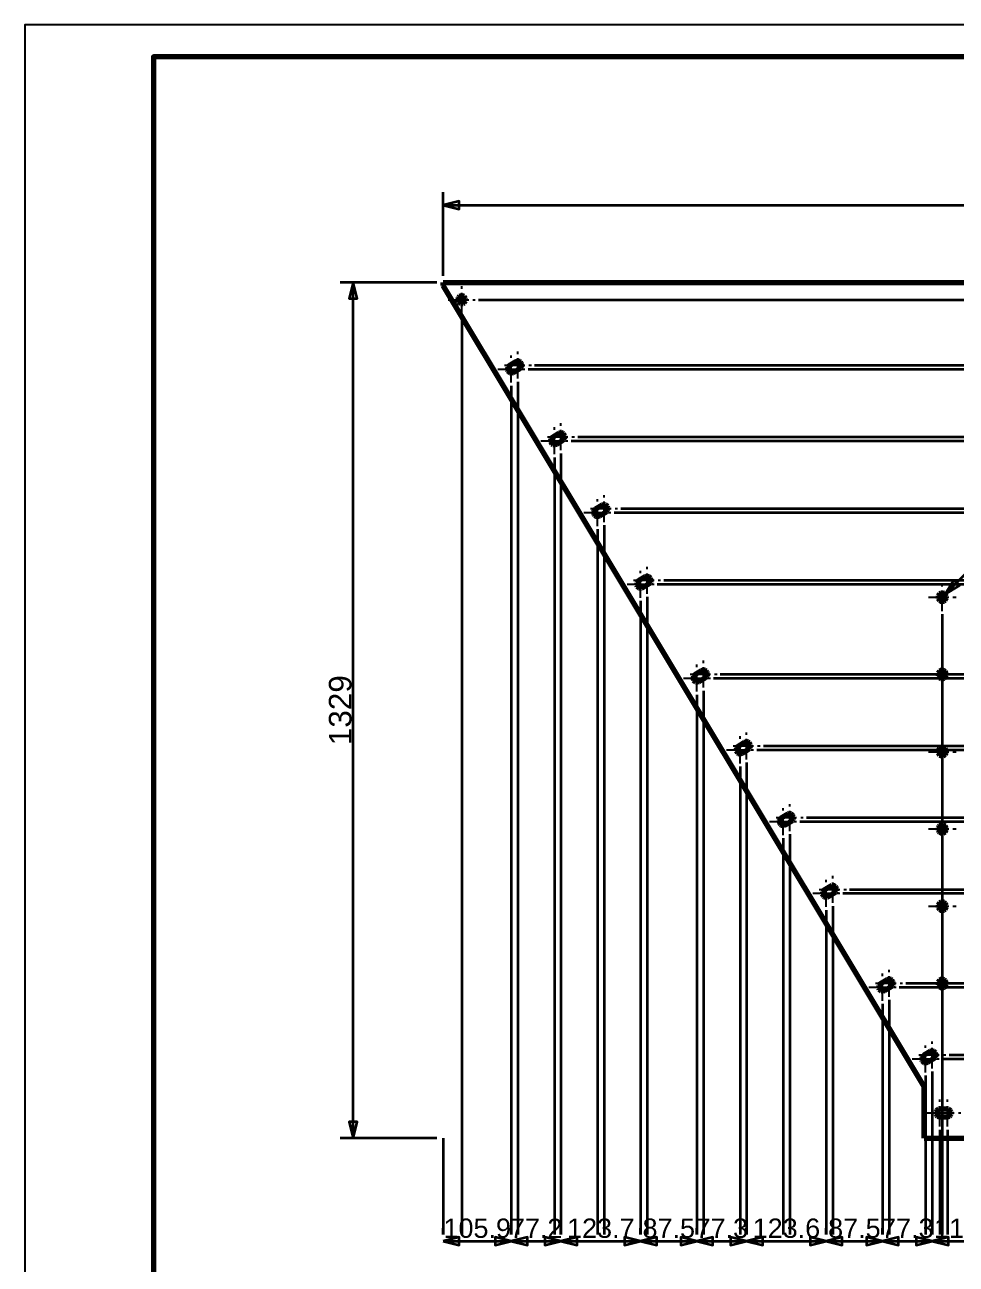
# Model space of a CAD drawing. Header units: millimetres. Extents: x 0 to 420, y 0 to 297.
# Drawn here: x 0 to 144.7, y 104.5 to 297 of the extents above; entities that cross this region are included whole.
import ezdxf
from ezdxf.enums import TextEntityAlignment as Align

# ---------------------------------------------------------------- set-up
doc = ezdxf.new("R2010")
doc.units = ezdxf.units.MM
doc.linetypes.add('CENTER', pattern=[5.08, 3.175, -0.635, 0.635, -0.635])
doc.linetypes.add('DASHED', pattern=[1.524, 1.27, -0.254])
doc.styles.add('GOST', font='Arial')

msp = doc.modelspace()

# ---------------------------------------------------------------- linework, layer by layer
at = {"color": 7, "lineweight": 35}
for p, q in [((65, 258), (65, 271)), ((65, 269), (365.09, 269)), ((64, 257), (49, 257)), ((51, 124.1), (51, 257)), ((70.5, 254.3), (380.09, 254.3)), ((67.9, 251.7), (67.9, 109.1)), ((78.19, 243.54), (380.09, 243.54)), ((79.22, 244.15), (380.09, 244.15)), ((75.59, 240.94), (75.59, 109.1)), ((76.62, 241.55), (76.62, 109.1)), ((85.91, 233.01), (380.09, 233.01)), ((84.88, 232.39), (380.09, 232.39)), ((82.28, 229.79), (82.28, 109.1)), ((83.31, 230.41), (83.31, 109.1)), ((92.61, 221.87), (380.09, 221.87)), ((91.58, 221.25), (380.09, 221.25)), ((88.98, 218.65), (88.98, 109.1)), ((90.01, 219.27), (90.01, 109.1)), ((143.01, 208.56), (151.49, 217.04)), ((98.28, 210.11), (380.09, 210.11)), ((99.3, 210.73), (380.09, 210.73)), ((96.7, 208.13), (96.7, 109.1)), ((95.68, 207.51), (95.68, 109.1)), ((142.55, 205.45), (142.55, 109.1)), ((107.03, 195.54), (380.09, 195.54)), ((108.06, 196.15), (380.09, 196.15)), ((104.43, 192.94), (104.43, 109.1)), ((105.46, 193.55), (105.46, 109.1)), ((142.55, 193.45), (142.55, 109.1)), ((114.76, 185.01), (380.09, 185.01)), ((113.73, 184.39), (380.09, 184.39)), ((111.13, 181.79), (111.13, 109.1)), ((112.16, 182.41), (112.16, 109.1)), ((142.55, 181.45), (142.55, 109.1)), ((120.42, 173.25), (380.09, 173.25)), ((121.45, 173.87), (380.09, 173.87)), ((117.82, 170.65), (117.82, 109.1)), ((118.85, 171.27), (118.85, 109.1)), ((142.55, 169.45), (142.55, 109.1)), ((127.12, 162.11), (380.09, 162.11)), ((128.15, 162.72), (380.09, 162.72)), ((125.55, 160.12), (125.55, 109.1)), ((124.52, 159.51), (124.52, 109.1)), ((142.55, 157.45), (142.55, 109.1)), ((135.87, 147.53), (380.09, 147.53)), ((136.9, 148.15), (380.09, 148.15)), ((133.27, 144.93), (133.27, 109.1)), ((134.3, 145.55), (134.3, 109.1)), ((142.55, 145.45), (142.55, 109.1)), ((143.6, 137.01), (380.09, 137.01)), ((142.57, 136.39), (380.09, 136.39)), ((139.97, 133.79), (139.97, 109.1)), ((141, 134.41), (141, 109.1)), ((142.15, 125.4), (142.15, 109.1)), ((143.35, 125.4), (143.35, 109.1)), ((64, 124.1), (49, 124.1)), ((65, 124.1), (65, 109.1)), ((65, 109.1), (65, 110.1)), ((75.59, 109.1), (75.59, 110.1)), ((75.59, 109.1), (75.59, 110.1)), ((83.31, 109.1), (83.31, 110.1)), ((83.31, 109.1), (83.31, 110.1)), ((95.68, 109.1), (95.68, 110.1)), ((95.68, 109.1), (95.68, 110.1)), ((104.43, 109.1), (104.43, 110.1)), ((104.43, 109.1), (104.43, 110.1)), ((112.16, 109.1), (112.16, 110.1)), ((112.16, 109.1), (112.16, 110.1)), ((124.52, 109.1), (124.52, 110.1)), ((124.52, 109.1), (124.52, 110.1)), ((133.27, 109.1), (133.27, 110.1)), ((133.27, 109.1), (133.27, 110.1)), ((141, 109.1), (141, 110.1)), ((141, 109.1), (141, 110.1)), ((65, 108.1), (75.59, 108.1)), ((75.59, 108.1), (83.31, 108.1)), ((83.31, 108.1), (95.68, 108.1)), ((95.68, 108.1), (104.43, 108.1)), ((104.43, 108.1), (112.16, 108.1)), ((112.16, 108.1), (124.52, 108.1)), ((124.52, 108.1), (133.27, 108.1)), ((133.27, 108.1), (141, 108.1)), ((141, 108.1), (152.05, 108.1))]:
    msp.add_line(p, q, dxfattribs=at)
at = {"color": 1, "lineweight": 70}
for p, q in [((65, 256.5), (65, 257)), ((65, 257), (365.09, 257)), ((139.75, 132.1), (65, 256.5)), ((67.33, 254.49), (67.3, 254.3)), ((67.3, 254.3), (67.33, 254.11)), ((67.41, 254.65), (67.33, 254.49)), ((67.33, 254.11), (67.41, 253.95)), ((67.55, 254.79), (67.41, 254.65)), ((67.71, 254.87), (67.55, 254.79)), ((67.9, 254.9), (67.71, 254.87)), ((68.09, 254.87), (67.9, 254.9)), ((68.25, 254.79), (68.09, 254.87)), ((68.39, 254.65), (68.25, 254.79)), ((68.47, 254.49), (68.39, 254.65)), ((68.39, 253.95), (68.47, 254.11)), ((68.5, 254.3), (68.47, 254.49)), ((68.47, 254.11), (68.5, 254.3)), ((67.41, 253.95), (67.55, 253.81)), ((67.55, 253.81), (67.71, 253.73)), ((67.71, 253.73), (67.9, 253.7)), ((67.9, 253.7), (68.09, 253.73)), ((68.09, 253.73), (68.25, 253.81)), ((68.25, 253.81), (68.39, 253.95)), ((76.31, 244.67), (75.28, 244.05)), ((76.48, 244.74), (76.31, 244.67)), ((76.67, 244.75), (76.48, 244.74)), ((76.85, 244.71), (76.67, 244.75)), ((77.01, 244.61), (76.85, 244.71)), ((77.13, 244.46), (77.01, 244.61)), ((75.04, 243.77), (74.99, 243.59)), ((74.99, 243.59), (75, 243.4)), ((75, 243.4), (75.07, 243.23)), ((75.14, 243.93), (75.04, 243.77)), ((75.07, 243.23), (75.2, 243.08)), ((75.28, 244.05), (75.14, 243.93)), ((75.2, 243.08), (75.35, 242.98)), ((75.35, 242.98), (75.54, 242.94)), ((75.54, 242.94), (75.72, 242.95)), ((75.72, 242.95), (75.9, 243.02)), ((75.9, 243.02), (76.93, 243.64)), ((76.93, 243.64), (77.07, 243.76)), ((77.07, 243.76), (77.17, 243.92)), ((77.2, 244.29), (77.13, 244.46)), ((77.17, 243.92), (77.22, 244.1)), ((77.22, 244.1), (77.2, 244.29)), ((83, 233.53), (81.98, 232.91)), ((83.18, 233.6), (83, 233.53)), ((83.37, 233.61), (83.18, 233.6)), ((83.55, 233.56), (83.37, 233.61)), ((83.71, 233.46), (83.55, 233.56)), ((83.83, 233.32), (83.71, 233.46)), ((83.9, 233.15), (83.83, 233.32)), ((83.87, 232.78), (83.91, 232.96)), ((83.91, 232.96), (83.9, 233.15)), ((81.73, 232.63), (81.69, 232.45)), ((81.69, 232.45), (81.7, 232.26)), ((81.7, 232.26), (81.77, 232.08)), ((81.83, 232.79), (81.73, 232.63)), ((81.77, 232.08), (81.89, 231.94)), ((81.98, 232.91), (81.83, 232.79)), ((81.89, 231.94), (82.05, 231.84)), ((82.05, 231.84), (82.23, 231.8)), ((82.23, 231.8), (82.42, 231.81)), ((82.42, 231.81), (82.59, 231.88)), ((82.59, 231.88), (83.62, 232.5)), ((83.62, 232.5), (83.77, 232.62)), ((83.77, 232.62), (83.87, 232.78)), ((88.43, 221.48), (88.38, 221.3)), ((88.53, 221.64), (88.43, 221.48)), ((88.67, 221.76), (88.53, 221.64)), ((89.7, 222.38), (88.67, 221.76)), ((89.87, 222.45), (89.7, 222.38)), ((90.06, 222.47), (89.87, 222.45)), ((90.24, 222.42), (90.06, 222.47)), ((90.4, 222.32), (90.24, 222.42)), ((90.32, 221.35), (90.46, 221.47)), ((90.52, 222.18), (90.4, 222.32)), ((90.46, 221.47), (90.56, 221.63)), ((90.59, 222), (90.52, 222.18)), ((90.56, 221.63), (90.61, 221.82)), ((90.61, 221.82), (90.59, 222)), ((88.38, 221.3), (88.4, 221.12)), ((88.4, 221.12), (88.47, 220.94)), ((88.47, 220.94), (88.59, 220.8)), ((88.59, 220.8), (88.75, 220.7)), ((88.75, 220.7), (88.93, 220.65)), ((88.93, 220.65), (89.11, 220.67)), ((89.11, 220.67), (89.29, 220.74)), ((89.29, 220.74), (90.32, 221.35)), ((95.12, 210.34), (95.08, 210.16)), ((95.08, 210.16), (95.09, 209.97)), ((95.09, 209.97), (95.16, 209.8)), ((95.22, 210.5), (95.12, 210.34)), ((95.37, 210.62), (95.22, 210.5)), ((96.4, 211.24), (95.37, 210.62)), ((95.98, 209.59), (97.01, 210.21)), ((96.57, 211.31), (96.4, 211.24)), ((96.76, 211.32), (96.57, 211.31)), ((96.94, 211.28), (96.76, 211.32)), ((97.1, 211.18), (96.94, 211.28)), ((97.01, 210.21), (97.16, 210.33)), ((97.22, 211.03), (97.1, 211.18)), ((97.16, 210.33), (97.26, 210.49)), ((97.29, 210.86), (97.22, 211.03)), ((97.26, 210.49), (97.3, 210.67)), ((97.3, 210.67), (97.29, 210.86)), ((95.16, 209.8), (95.28, 209.65)), ((95.28, 209.65), (95.44, 209.56)), ((95.44, 209.56), (95.62, 209.51)), ((95.62, 209.51), (95.81, 209.52)), ((95.81, 209.52), (95.98, 209.59)), ((141.93, 208.29), (141.9, 208.1)), ((141.9, 208.1), (141.93, 207.91)), ((142.01, 208.47), (141.93, 208.29)), ((141.93, 207.91), (142.01, 207.73)), ((142.14, 208.61), (142.01, 208.47)), ((142.31, 208.71), (142.14, 208.61)), ((142.5, 208.75), (142.31, 208.71)), ((142.69, 208.73), (142.5, 208.75)), ((142.87, 208.66), (142.69, 208.73)), ((143.02, 208.54), (142.87, 208.66)), ((143.13, 208.38), (143.02, 208.54)), ((143.19, 208.2), (143.13, 208.38)), ((143.13, 207.82), (143.19, 208)), ((143.19, 208), (143.19, 208.2)), ((142.01, 207.73), (142.14, 207.59)), ((142.14, 207.59), (142.31, 207.49)), ((142.31, 207.49), (142.5, 207.45)), ((142.5, 207.45), (142.69, 207.47)), ((142.69, 207.47), (142.87, 207.54)), ((142.87, 207.54), (143.02, 207.66)), ((143.02, 207.66), (143.13, 207.82)), ((105.15, 196.67), (104.12, 196.05)), ((105.32, 196.74), (105.15, 196.67)), ((105.51, 196.75), (105.32, 196.74)), ((105.69, 196.71), (105.51, 196.75)), ((105.85, 196.61), (105.69, 196.71)), ((105.97, 196.46), (105.85, 196.61)), ((106.04, 196.29), (105.97, 196.46)), ((142.01, 196.47), (141.93, 196.29)), ((142.14, 196.61), (142.01, 196.47)), ((142.31, 196.71), (142.14, 196.61)), ((142.5, 196.75), (142.31, 196.71)), ((142.69, 196.73), (142.5, 196.75)), ((142.87, 196.66), (142.69, 196.73)), ((143.02, 196.54), (142.87, 196.66)), ((143.13, 196.38), (143.02, 196.54)), ((143.19, 196.2), (143.13, 196.38)), ((103.88, 195.77), (103.83, 195.59)), ((103.83, 195.59), (103.85, 195.4)), ((103.85, 195.4), (103.92, 195.23)), ((103.98, 195.93), (103.88, 195.77)), ((103.92, 195.23), (104.04, 195.08)), ((104.12, 196.05), (103.98, 195.93)), ((104.04, 195.08), (104.2, 194.98)), ((104.2, 194.98), (104.38, 194.94)), ((104.38, 194.94), (104.57, 194.95)), ((104.57, 194.95), (104.74, 195.02)), ((104.74, 195.02), (105.77, 195.64)), ((105.77, 195.64), (105.91, 195.76)), ((105.91, 195.76), (106.01, 195.92)), ((106.01, 195.92), (106.06, 196.1)), ((106.06, 196.1), (106.04, 196.29)), ((141.93, 196.29), (141.9, 196.1)), ((141.9, 196.1), (141.93, 195.91)), ((141.93, 195.91), (142.01, 195.73)), ((142.01, 195.73), (142.14, 195.59)), ((142.14, 195.59), (142.31, 195.49)), ((142.31, 195.49), (142.5, 195.45)), ((142.5, 195.45), (142.69, 195.47)), ((142.69, 195.47), (142.87, 195.54)), ((142.87, 195.54), (143.02, 195.66)), ((143.02, 195.66), (143.13, 195.82)), ((143.13, 195.82), (143.19, 196)), ((143.19, 196), (143.19, 196.2)), ((110.82, 184.91), (110.67, 184.79)), ((111.85, 185.52), (110.82, 184.91)), ((112.02, 185.6), (111.85, 185.52)), ((112.21, 185.61), (112.02, 185.6)), ((112.39, 185.56), (112.21, 185.61)), ((112.55, 185.46), (112.39, 185.56)), ((112.67, 185.32), (112.55, 185.46)), ((112.74, 185.15), (112.67, 185.32)), ((112.71, 184.78), (112.75, 184.96)), ((112.75, 184.96), (112.74, 185.15)), ((110.57, 184.63), (110.53, 184.44)), ((110.53, 184.44), (110.54, 184.26)), ((110.54, 184.26), (110.61, 184.08)), ((110.67, 184.79), (110.57, 184.63)), ((110.61, 184.08), (110.73, 183.94)), ((110.73, 183.94), (110.89, 183.84)), ((110.89, 183.84), (111.07, 183.79)), ((111.07, 183.79), (111.26, 183.81)), ((111.26, 183.81), (111.44, 183.88)), ((111.44, 183.88), (112.46, 184.5)), ((112.46, 184.5), (112.61, 184.62)), ((112.61, 184.62), (112.71, 184.78)), ((141.93, 184.29), (141.9, 184.1)), ((141.9, 184.1), (141.93, 183.91)), ((142.01, 184.47), (141.93, 184.29)), ((141.93, 183.91), (142.01, 183.73)), ((142.14, 184.61), (142.01, 184.47)), ((142.01, 183.73), (142.14, 183.59)), ((142.31, 184.71), (142.14, 184.61)), ((142.14, 183.59), (142.31, 183.49)), ((142.5, 184.75), (142.31, 184.71)), ((142.31, 183.49), (142.5, 183.45)), ((142.69, 184.73), (142.5, 184.75)), ((142.5, 183.45), (142.69, 183.47)), ((142.87, 184.66), (142.69, 184.73)), ((142.69, 183.47), (142.87, 183.54)), ((143.02, 184.54), (142.87, 184.66)), ((142.87, 183.54), (143.02, 183.66)), ((143.13, 184.38), (143.02, 184.54)), ((143.02, 183.66), (143.13, 183.82)), ((143.19, 184.2), (143.13, 184.38)), ((143.13, 183.82), (143.19, 184)), ((143.19, 184), (143.19, 184.2)), ((117.27, 173.48), (117.22, 173.3)), ((117.22, 173.3), (117.24, 173.11)), ((117.37, 173.64), (117.27, 173.48)), ((117.51, 173.76), (117.37, 173.64)), ((118.54, 174.38), (117.51, 173.76)), ((118.13, 172.73), (119.16, 173.35)), ((118.72, 174.45), (118.54, 174.38)), ((118.9, 174.46), (118.72, 174.45)), ((119.09, 174.42), (118.9, 174.46)), ((119.24, 174.32), (119.09, 174.42)), ((119.16, 173.35), (119.3, 173.47)), ((119.36, 174.18), (119.24, 174.32)), ((119.3, 173.47), (119.4, 173.63)), ((119.44, 174), (119.36, 174.18)), ((119.4, 173.63), (119.45, 173.81)), ((119.45, 173.81), (119.44, 174)), ((117.24, 173.11), (117.31, 172.94)), ((117.31, 172.94), (117.43, 172.8)), ((117.43, 172.8), (117.59, 172.7)), ((117.59, 172.7), (117.77, 172.65)), ((117.77, 172.65), (117.96, 172.66)), ((117.96, 172.66), (118.13, 172.73)), ((141.93, 172.29), (141.9, 172.1)), ((141.9, 172.1), (141.93, 171.91)), ((142.01, 172.47), (141.93, 172.29)), ((141.93, 171.91), (142.01, 171.73)), ((142.14, 172.61), (142.01, 172.47)), ((142.01, 171.73), (142.14, 171.59)), ((142.31, 172.71), (142.14, 172.61)), ((142.14, 171.59), (142.31, 171.49)), ((142.5, 172.75), (142.31, 172.71)), ((142.31, 171.49), (142.5, 171.45)), ((142.69, 172.73), (142.5, 172.75)), ((142.5, 171.45), (142.69, 171.47)), ((142.87, 172.66), (142.69, 172.73)), ((142.69, 171.47), (142.87, 171.54)), ((143.02, 172.54), (142.87, 172.66)), ((142.87, 171.54), (143.02, 171.66)), ((143.13, 172.38), (143.02, 172.54)), ((143.02, 171.66), (143.13, 171.82)), ((143.19, 172.2), (143.13, 172.38)), ((143.13, 171.82), (143.19, 172)), ((143.19, 172), (143.19, 172.2)), ((123.97, 162.34), (123.92, 162.16)), ((123.92, 162.16), (123.93, 161.97)), ((123.93, 161.97), (124, 161.8)), ((124.06, 162.5), (123.97, 162.34)), ((124, 161.8), (124.12, 161.65)), ((124.21, 162.62), (124.06, 162.5)), ((125.24, 163.24), (124.21, 162.62)), ((124.83, 161.59), (125.86, 162.21)), ((125.41, 163.31), (125.24, 163.24)), ((125.6, 163.32), (125.41, 163.31)), ((125.78, 163.28), (125.6, 163.32)), ((125.94, 163.18), (125.78, 163.28)), ((125.86, 162.21), (126, 162.33)), ((126.06, 163.03), (125.94, 163.18)), ((126, 162.33), (126.1, 162.49)), ((126.13, 162.86), (126.06, 163.03)), ((126.1, 162.49), (126.14, 162.67)), ((126.14, 162.67), (126.13, 162.86)), ((124.12, 161.65), (124.28, 161.55)), ((124.28, 161.55), (124.47, 161.51)), ((124.47, 161.51), (124.65, 161.52)), ((124.65, 161.52), (124.83, 161.59)), ((141.93, 160.29), (141.9, 160.1)), ((141.9, 160.1), (141.93, 159.91)), ((142.01, 160.47), (141.93, 160.29)), ((141.93, 159.91), (142.01, 159.73)), ((142.14, 160.61), (142.01, 160.47)), ((142.31, 160.71), (142.14, 160.61)), ((142.5, 160.75), (142.31, 160.71)), ((142.69, 160.73), (142.5, 160.75)), ((142.87, 160.66), (142.69, 160.73)), ((143.02, 160.54), (142.87, 160.66)), ((143.13, 160.38), (143.02, 160.54)), ((143.02, 159.66), (143.13, 159.82)), ((143.19, 160.2), (143.13, 160.38)), ((143.13, 159.82), (143.19, 160)), ((143.19, 160), (143.19, 160.2)), ((142.01, 159.73), (142.14, 159.59)), ((142.14, 159.59), (142.31, 159.49)), ((142.31, 159.49), (142.5, 159.45)), ((142.5, 159.45), (142.69, 159.47)), ((142.69, 159.47), (142.87, 159.54)), ((142.87, 159.54), (143.02, 159.66)), ((133.99, 148.67), (132.96, 148.05)), ((134.17, 148.74), (133.99, 148.67)), ((134.35, 148.75), (134.17, 148.74)), ((134.54, 148.7), (134.35, 148.75)), ((134.7, 148.61), (134.54, 148.7)), ((134.82, 148.46), (134.7, 148.61)), ((134.89, 148.29), (134.82, 148.46)), ((134.9, 148.1), (134.89, 148.29)), ((141.93, 148.29), (141.9, 148.1)), ((142.01, 148.47), (141.93, 148.29)), ((142.14, 148.61), (142.01, 148.47)), ((142.31, 148.71), (142.14, 148.61)), ((142.5, 148.75), (142.31, 148.71)), ((142.69, 148.73), (142.5, 148.75)), ((142.87, 148.66), (142.69, 148.73)), ((143.02, 148.54), (142.87, 148.66)), ((143.13, 148.38), (143.02, 148.54)), ((143.19, 148.2), (143.13, 148.38)), ((132.72, 147.77), (132.68, 147.59)), ((132.68, 147.59), (132.69, 147.4)), ((132.69, 147.4), (132.76, 147.23)), ((132.82, 147.93), (132.72, 147.77)), ((132.76, 147.23), (132.88, 147.08)), ((132.96, 148.05), (132.82, 147.93)), ((132.88, 147.08), (133.04, 146.98)), ((133.04, 146.98), (133.22, 146.94)), ((133.22, 146.94), (133.41, 146.95)), ((133.41, 146.95), (133.58, 147.02)), ((133.58, 147.02), (134.61, 147.64)), ((134.61, 147.64), (134.75, 147.76)), ((134.75, 147.76), (134.85, 147.92)), ((134.85, 147.92), (134.9, 148.1)), ((141.9, 148.1), (141.93, 147.91)), ((141.93, 147.91), (142.01, 147.73)), ((142.01, 147.73), (142.14, 147.59)), ((142.14, 147.59), (142.31, 147.49)), ((142.31, 147.49), (142.5, 147.45)), ((142.5, 147.45), (142.69, 147.47)), ((142.69, 147.47), (142.87, 147.54)), ((142.87, 147.54), (143.02, 147.66)), ((143.02, 147.66), (143.13, 147.82)), ((143.13, 147.82), (143.19, 148)), ((143.19, 148), (143.19, 148.2)), ((139.52, 136.78), (139.42, 136.63)), ((139.66, 136.91), (139.52, 136.78)), ((140.69, 137.52), (139.66, 136.91)), ((140.86, 137.59), (140.69, 137.52)), ((141.05, 137.61), (140.86, 137.59)), ((141.23, 137.56), (141.05, 137.61)), ((141.39, 137.46), (141.23, 137.56)), ((141.51, 137.32), (141.39, 137.46)), ((141.45, 136.62), (141.55, 136.77)), ((141.58, 137.14), (141.51, 137.32)), ((141.55, 136.77), (141.6, 136.96)), ((141.6, 136.96), (141.58, 137.14)), ((139.42, 136.63), (139.37, 136.44)), ((139.37, 136.44), (139.38, 136.26)), ((139.38, 136.26), (139.45, 136.08)), ((139.45, 136.08), (139.58, 135.94)), ((139.58, 135.94), (139.73, 135.84)), ((139.73, 135.84), (139.92, 135.79)), ((139.92, 135.79), (140.1, 135.81)), ((140.1, 135.81), (140.28, 135.88)), ((140.28, 135.88), (141.31, 136.49)), ((141.31, 136.49), (141.45, 136.62)), ((139.75, 124.1), (139.75, 132.1)), ((141.58, 128.19), (141.55, 128)), ((141.55, 128), (141.58, 127.81)), ((141.66, 128.35), (141.58, 128.19)), ((141.58, 127.81), (141.66, 127.65)), ((141.79, 128.49), (141.66, 128.35)), ((141.66, 127.65), (141.79, 127.51)), ((141.96, 128.57), (141.79, 128.49)), ((141.79, 127.51), (141.96, 127.43)), ((142.15, 128.6), (141.96, 128.57)), ((141.96, 127.43), (142.15, 127.4)), ((143.35, 128.6), (142.15, 128.6)), ((142.15, 127.4), (143.35, 127.4)), ((143.53, 128.57), (143.35, 128.6)), ((143.35, 127.4), (143.53, 127.43)), ((143.7, 128.49), (143.53, 128.57)), ((143.53, 127.43), (143.7, 127.51)), ((143.83, 128.35), (143.7, 128.49)), ((143.7, 127.51), (143.83, 127.65)), ((143.92, 128.19), (143.83, 128.35)), ((143.83, 127.65), (143.92, 127.81)), ((143.95, 128), (143.92, 128.19)), ((143.92, 127.81), (143.95, 128)), ((139.75, 124.1), (157.55, 124.1))]:
    msp.add_line(p, q, dxfattribs=at)
at = {"color": 5, "linetype": 'DASHED', "lineweight": 35}
for p, q in [((365.09, 257), (65, 257)), ((65, 256.5), (65, 257)), ((139.75, 132.1), (65, 256.5)), ((67.3, 254.3), (67.33, 254.49)), ((67.33, 254.11), (67.3, 254.3)), ((67.33, 254.49), (67.41, 254.65)), ((67.41, 253.95), (67.33, 254.11)), ((67.41, 254.65), (67.55, 254.79)), ((67.55, 254.79), (67.71, 254.87)), ((67.71, 254.87), (67.9, 254.9)), ((67.9, 254.9), (68.09, 254.87)), ((68.09, 254.87), (68.25, 254.79)), ((68.25, 254.79), (68.39, 254.65)), ((68.39, 254.65), (68.47, 254.49)), ((68.47, 254.11), (68.39, 253.95)), ((68.47, 254.49), (68.5, 254.3)), ((68.5, 254.3), (68.47, 254.11)), ((67.55, 253.81), (67.41, 253.95)), ((67.71, 253.73), (67.55, 253.81)), ((67.9, 253.7), (67.71, 253.73)), ((68.09, 253.73), (67.9, 253.7)), ((68.25, 253.81), (68.09, 253.73)), ((68.39, 253.95), (68.25, 253.81)), ((75.28, 244.05), (76.31, 244.67)), ((76.31, 244.67), (76.48, 244.74)), ((76.48, 244.74), (76.67, 244.75)), ((76.67, 244.75), (76.85, 244.71)), ((76.85, 244.71), (77.01, 244.61)), ((77.01, 244.61), (77.13, 244.46)), ((74.99, 243.59), (75.04, 243.77)), ((75, 243.4), (74.99, 243.59)), ((75.07, 243.23), (75, 243.4)), ((75.04, 243.77), (75.14, 243.93)), ((75.2, 243.08), (75.07, 243.23)), ((75.14, 243.93), (75.28, 244.05)), ((75.35, 242.98), (75.2, 243.08)), ((75.54, 242.94), (75.35, 242.98)), ((75.72, 242.95), (75.54, 242.94)), ((75.9, 243.02), (75.72, 242.95)), ((76.93, 243.64), (75.9, 243.02)), ((77.07, 243.76), (76.93, 243.64)), ((77.17, 243.92), (77.07, 243.76)), ((77.13, 244.46), (77.2, 244.29)), ((77.22, 244.1), (77.17, 243.92)), ((77.2, 244.29), (77.22, 244.1)), ((81.98, 232.91), (83, 233.53)), ((83, 233.53), (83.18, 233.6)), ((83.18, 233.6), (83.37, 233.61)), ((83.37, 233.61), (83.55, 233.56)), ((83.55, 233.56), (83.71, 233.46)), ((83.71, 233.46), (83.83, 233.32)), ((83.83, 233.32), (83.9, 233.15)), ((83.91, 232.96), (83.87, 232.78)), ((83.9, 233.15), (83.91, 232.96)), ((81.69, 232.45), (81.73, 232.63)), ((81.7, 232.26), (81.69, 232.45)), ((81.77, 232.08), (81.7, 232.26)), ((81.73, 232.63), (81.83, 232.79)), ((81.89, 231.94), (81.77, 232.08)), ((81.83, 232.79), (81.98, 232.91)), ((82.05, 231.84), (81.89, 231.94)), ((82.23, 231.8), (82.05, 231.84)), ((82.42, 231.81), (82.23, 231.8)), ((82.59, 231.88), (82.42, 231.81)), ((83.62, 232.5), (82.59, 231.88)), ((83.77, 232.62), (83.62, 232.5)), ((83.87, 232.78), (83.77, 232.62)), ((88.38, 221.3), (88.43, 221.48)), ((88.43, 221.48), (88.53, 221.64)), ((88.53, 221.64), (88.67, 221.76)), ((88.67, 221.76), (89.7, 222.38)), ((89.7, 222.38), (89.87, 222.45)), ((89.87, 222.45), (90.06, 222.47)), ((90.06, 222.47), (90.24, 222.42)), ((90.24, 222.42), (90.4, 222.32)), ((90.46, 221.47), (90.32, 221.35)), ((90.4, 222.32), (90.52, 222.18)), ((90.56, 221.63), (90.46, 221.47)), ((90.52, 222.18), (90.59, 222)), ((90.61, 221.82), (90.56, 221.63)), ((90.59, 222), (90.61, 221.82)), ((88.4, 221.12), (88.38, 221.3)), ((88.47, 220.94), (88.4, 221.12)), ((88.59, 220.8), (88.47, 220.94)), ((88.75, 220.7), (88.59, 220.8)), ((88.93, 220.65), (88.75, 220.7)), ((89.11, 220.67), (88.93, 220.65)), ((89.29, 220.74), (89.11, 220.67)), ((90.32, 221.35), (89.29, 220.74)), ((95.08, 210.16), (95.12, 210.34)), ((95.09, 209.97), (95.08, 210.16)), ((95.16, 209.8), (95.09, 209.97)), ((95.12, 210.34), (95.22, 210.5)), ((95.22, 210.5), (95.37, 210.62)), ((95.37, 210.62), (96.4, 211.24)), ((97.01, 210.21), (95.98, 209.59)), ((96.4, 211.24), (96.57, 211.31)), ((96.57, 211.31), (96.76, 211.32)), ((96.76, 211.32), (96.94, 211.28)), ((96.94, 211.28), (97.1, 211.18)), ((97.16, 210.33), (97.01, 210.21)), ((97.1, 211.18), (97.22, 211.03)), ((97.26, 210.49), (97.16, 210.33)), ((97.22, 211.03), (97.29, 210.86)), ((97.3, 210.67), (97.26, 210.49)), ((97.29, 210.86), (97.3, 210.67)), ((95.28, 209.65), (95.16, 209.8)), ((95.44, 209.56), (95.28, 209.65)), ((95.62, 209.51), (95.44, 209.56)), ((95.81, 209.52), (95.62, 209.51)), ((95.98, 209.59), (95.81, 209.52)), ((141.9, 208.1), (141.93, 208.29)), ((141.93, 207.91), (141.9, 208.1)), ((141.93, 208.29), (142.01, 208.47)), ((142.01, 207.73), (141.93, 207.91)), ((142.01, 208.47), (142.14, 208.61)), ((142.14, 208.61), (142.31, 208.71)), ((142.31, 208.71), (142.5, 208.75)), ((142.5, 208.75), (142.69, 208.73)), ((142.69, 208.73), (142.87, 208.66)), ((142.87, 208.66), (143.02, 208.54)), ((143.02, 208.54), (143.13, 208.38)), ((143.13, 208.38), (143.19, 208.2)), ((143.19, 208), (143.13, 207.82)), ((143.19, 208.2), (143.19, 208)), ((142.14, 207.59), (142.01, 207.73)), ((142.31, 207.49), (142.14, 207.59)), ((142.5, 207.45), (142.31, 207.49)), ((142.69, 207.47), (142.5, 207.45)), ((142.87, 207.54), (142.69, 207.47)), ((143.02, 207.66), (142.87, 207.54)), ((143.13, 207.82), (143.02, 207.66)), ((104.12, 196.05), (105.15, 196.67)), ((105.15, 196.67), (105.32, 196.74)), ((105.32, 196.74), (105.51, 196.75)), ((105.51, 196.75), (105.69, 196.71)), ((105.69, 196.71), (105.85, 196.61)), ((105.85, 196.61), (105.97, 196.46)), ((105.97, 196.46), (106.04, 196.29)), ((141.93, 196.29), (142.01, 196.47)), ((142.01, 196.47), (142.14, 196.61)), ((142.14, 196.61), (142.31, 196.71)), ((142.31, 196.71), (142.5, 196.75)), ((142.5, 196.75), (142.69, 196.73)), ((142.69, 196.73), (142.87, 196.66)), ((142.87, 196.66), (143.02, 196.54)), ((143.02, 196.54), (143.13, 196.38)), ((143.13, 196.38), (143.19, 196.2)), ((103.83, 195.59), (103.88, 195.77)), ((103.85, 195.4), (103.83, 195.59)), ((103.92, 195.23), (103.85, 195.4)), ((103.88, 195.77), (103.98, 195.93)), ((104.04, 195.08), (103.92, 195.23)), ((103.98, 195.93), (104.12, 196.05)), ((104.2, 194.98), (104.04, 195.08)), ((104.38, 194.94), (104.2, 194.98)), ((104.57, 194.95), (104.38, 194.94)), ((104.74, 195.02), (104.57, 194.95)), ((105.77, 195.64), (104.74, 195.02)), ((105.91, 195.76), (105.77, 195.64)), ((106.01, 195.92), (105.91, 195.76)), ((106.06, 196.1), (106.01, 195.92)), ((106.04, 196.29), (106.06, 196.1)), ((141.9, 196.1), (141.93, 196.29)), ((141.93, 195.91), (141.9, 196.1)), ((142.01, 195.73), (141.93, 195.91)), ((142.14, 195.59), (142.01, 195.73)), ((142.31, 195.49), (142.14, 195.59)), ((142.5, 195.45), (142.31, 195.49)), ((142.69, 195.47), (142.5, 195.45)), ((142.87, 195.54), (142.69, 195.47)), ((143.02, 195.66), (142.87, 195.54)), ((143.13, 195.82), (143.02, 195.66)), ((143.19, 196), (143.13, 195.82)), ((143.19, 196.2), (143.19, 196)), ((110.67, 184.79), (110.82, 184.91)), ((110.82, 184.91), (111.85, 185.52)), ((111.85, 185.52), (112.02, 185.6)), ((112.02, 185.6), (112.21, 185.61)), ((112.21, 185.61), (112.39, 185.56)), ((112.39, 185.56), (112.55, 185.46)), ((112.55, 185.46), (112.67, 185.32)), ((112.67, 185.32), (112.74, 185.15)), ((112.75, 184.96), (112.71, 184.78)), ((112.74, 185.15), (112.75, 184.96)), ((110.53, 184.44), (110.57, 184.63)), ((110.54, 184.26), (110.53, 184.44)), ((110.61, 184.08), (110.54, 184.26)), ((110.57, 184.63), (110.67, 184.79)), ((110.73, 183.94), (110.61, 184.08)), ((110.89, 183.84), (110.73, 183.94)), ((111.07, 183.79), (110.89, 183.84)), ((111.26, 183.81), (111.07, 183.79)), ((111.44, 183.88), (111.26, 183.81)), ((112.46, 184.5), (111.44, 183.88)), ((112.61, 184.62), (112.46, 184.5)), ((112.71, 184.78), (112.61, 184.62)), ((141.9, 184.1), (141.93, 184.29)), ((141.93, 183.91), (141.9, 184.1)), ((141.93, 184.29), (142.01, 184.47)), ((142.01, 183.73), (141.93, 183.91)), ((142.01, 184.47), (142.14, 184.61)), ((142.14, 183.59), (142.01, 183.73)), ((142.14, 184.61), (142.31, 184.71)), ((142.31, 183.49), (142.14, 183.59)), ((142.31, 184.71), (142.5, 184.75)), ((142.5, 183.45), (142.31, 183.49)), ((142.5, 184.75), (142.69, 184.73)), ((142.69, 183.47), (142.5, 183.45)), ((142.69, 184.73), (142.87, 184.66)), ((142.87, 183.54), (142.69, 183.47)), ((142.87, 184.66), (143.02, 184.54)), ((143.02, 183.66), (142.87, 183.54)), ((143.02, 184.54), (143.13, 184.38)), ((143.13, 183.82), (143.02, 183.66)), ((143.13, 184.38), (143.19, 184.2)), ((143.19, 184), (143.13, 183.82)), ((143.19, 184.2), (143.19, 184)), ((117.22, 173.3), (117.27, 173.48)), ((117.24, 173.11), (117.22, 173.3)), ((117.27, 173.48), (117.37, 173.64)), ((117.37, 173.64), (117.51, 173.76)), ((117.51, 173.76), (118.54, 174.38)), ((119.16, 173.35), (118.13, 172.73)), ((118.54, 174.38), (118.72, 174.45)), ((118.72, 174.45), (118.9, 174.46)), ((118.9, 174.46), (119.09, 174.42)), ((119.09, 174.42), (119.24, 174.32)), ((119.3, 173.47), (119.16, 173.35)), ((119.24, 174.32), (119.36, 174.18)), ((119.4, 173.63), (119.3, 173.47)), ((119.36, 174.18), (119.44, 174)), ((119.45, 173.81), (119.4, 173.63)), ((119.44, 174), (119.45, 173.81)), ((117.31, 172.94), (117.24, 173.11)), ((117.43, 172.8), (117.31, 172.94)), ((117.59, 172.7), (117.43, 172.8)), ((117.77, 172.65), (117.59, 172.7)), ((117.96, 172.66), (117.77, 172.65)), ((118.13, 172.73), (117.96, 172.66)), ((141.9, 172.1), (141.93, 172.29)), ((141.93, 171.91), (141.9, 172.1)), ((141.93, 172.29), (142.01, 172.47)), ((142.01, 171.73), (141.93, 171.91)), ((142.01, 172.47), (142.14, 172.61)), ((142.14, 171.59), (142.01, 171.73)), ((142.14, 172.61), (142.31, 172.71)), ((142.31, 171.49), (142.14, 171.59)), ((142.31, 172.71), (142.5, 172.75)), ((142.5, 171.45), (142.31, 171.49)), ((142.5, 172.75), (142.69, 172.73)), ((142.69, 171.47), (142.5, 171.45)), ((142.69, 172.73), (142.87, 172.66)), ((142.87, 171.54), (142.69, 171.47)), ((142.87, 172.66), (143.02, 172.54)), ((143.02, 171.66), (142.87, 171.54)), ((143.02, 172.54), (143.13, 172.38)), ((143.13, 171.82), (143.02, 171.66)), ((143.13, 172.38), (143.19, 172.2)), ((143.19, 172), (143.13, 171.82)), ((143.19, 172.2), (143.19, 172)), ((123.92, 162.16), (123.97, 162.34)), ((123.93, 161.97), (123.92, 162.16)), ((124, 161.8), (123.93, 161.97)), ((123.97, 162.34), (124.06, 162.5)), ((124.12, 161.65), (124, 161.8)), ((124.06, 162.5), (124.21, 162.62)), ((124.21, 162.62), (125.24, 163.24)), ((125.86, 162.21), (124.83, 161.59)), ((125.24, 163.24), (125.41, 163.31)), ((125.41, 163.31), (125.6, 163.32)), ((125.6, 163.32), (125.78, 163.28)), ((125.78, 163.28), (125.94, 163.18)), ((126, 162.33), (125.86, 162.21)), ((125.94, 163.18), (126.06, 163.03)), ((126.1, 162.49), (126, 162.33)), ((126.06, 163.03), (126.13, 162.86)), ((126.14, 162.67), (126.1, 162.49)), ((126.13, 162.86), (126.14, 162.67)), ((124.28, 161.55), (124.12, 161.65)), ((124.47, 161.51), (124.28, 161.55)), ((124.65, 161.52), (124.47, 161.51)), ((124.83, 161.59), (124.65, 161.52)), ((141.9, 160.1), (141.93, 160.29)), ((141.93, 159.91), (141.9, 160.1)), ((141.93, 160.29), (142.01, 160.47)), ((142.01, 159.73), (141.93, 159.91)), ((142.01, 160.47), (142.14, 160.61)), ((142.14, 160.61), (142.31, 160.71)), ((142.31, 160.71), (142.5, 160.75)), ((142.5, 160.75), (142.69, 160.73)), ((142.69, 160.73), (142.87, 160.66)), ((142.87, 160.66), (143.02, 160.54)), ((143.02, 160.54), (143.13, 160.38)), ((143.13, 159.82), (143.02, 159.66)), ((143.13, 160.38), (143.19, 160.2)), ((143.19, 160), (143.13, 159.82)), ((143.19, 160.2), (143.19, 160)), ((142.14, 159.59), (142.01, 159.73)), ((142.31, 159.49), (142.14, 159.59)), ((142.5, 159.45), (142.31, 159.49)), ((142.69, 159.47), (142.5, 159.45)), ((142.87, 159.54), (142.69, 159.47)), ((143.02, 159.66), (142.87, 159.54)), ((132.96, 148.05), (133.99, 148.67)), ((133.99, 148.67), (134.17, 148.74)), ((134.17, 148.74), (134.35, 148.75)), ((134.35, 148.75), (134.54, 148.7)), ((134.54, 148.7), (134.7, 148.61)), ((134.7, 148.61), (134.82, 148.46)), ((134.82, 148.46), (134.89, 148.29)), ((134.89, 148.29), (134.9, 148.1)), ((141.9, 148.1), (141.93, 148.29)), ((141.93, 148.29), (142.01, 148.47)), ((142.01, 148.47), (142.14, 148.61)), ((142.14, 148.61), (142.31, 148.71)), ((142.31, 148.71), (142.5, 148.75)), ((142.5, 148.75), (142.69, 148.73)), ((142.69, 148.73), (142.87, 148.66)), ((142.87, 148.66), (143.02, 148.54)), ((143.02, 148.54), (143.13, 148.38)), ((143.13, 148.38), (143.19, 148.2)), ((132.68, 147.59), (132.72, 147.77)), ((132.69, 147.4), (132.68, 147.59)), ((132.76, 147.23), (132.69, 147.4)), ((132.72, 147.77), (132.82, 147.93)), ((132.88, 147.08), (132.76, 147.23)), ((132.82, 147.93), (132.96, 148.05)), ((133.04, 146.98), (132.88, 147.08)), ((133.22, 146.94), (133.04, 146.98)), ((133.41, 146.95), (133.22, 146.94)), ((133.58, 147.02), (133.41, 146.95)), ((134.61, 147.64), (133.58, 147.02)), ((134.75, 147.76), (134.61, 147.64)), ((134.85, 147.92), (134.75, 147.76)), ((134.9, 148.1), (134.85, 147.92)), ((141.93, 147.91), (141.9, 148.1)), ((142.01, 147.73), (141.93, 147.91)), ((142.14, 147.59), (142.01, 147.73)), ((142.31, 147.49), (142.14, 147.59)), ((142.5, 147.45), (142.31, 147.49)), ((142.69, 147.47), (142.5, 147.45)), ((142.87, 147.54), (142.69, 147.47)), ((143.02, 147.66), (142.87, 147.54)), ((143.13, 147.82), (143.02, 147.66)), ((143.19, 148), (143.13, 147.82)), ((143.19, 148.2), (143.19, 148)), ((139.42, 136.63), (139.52, 136.78)), ((139.52, 136.78), (139.66, 136.91)), ((139.66, 136.91), (140.69, 137.52)), ((140.69, 137.52), (140.86, 137.59)), ((140.86, 137.59), (141.05, 137.61)), ((141.05, 137.61), (141.23, 137.56)), ((141.23, 137.56), (141.39, 137.46)), ((141.39, 137.46), (141.51, 137.32)), ((141.55, 136.77), (141.45, 136.62)), ((141.51, 137.32), (141.58, 137.14)), ((141.6, 136.96), (141.55, 136.77)), ((141.58, 137.14), (141.6, 136.96)), ((139.37, 136.44), (139.42, 136.63)), ((139.38, 136.26), (139.37, 136.44)), ((139.45, 136.08), (139.38, 136.26)), ((139.58, 135.94), (139.45, 136.08)), ((139.73, 135.84), (139.58, 135.94)), ((139.92, 135.79), (139.73, 135.84)), ((140.1, 135.81), (139.92, 135.79)), ((140.28, 135.88), (140.1, 135.81)), ((141.31, 136.49), (140.28, 135.88)), ((141.45, 136.62), (141.31, 136.49)), ((139.75, 124.1), (139.75, 132.1)), ((141.55, 128), (141.58, 128.19)), ((141.58, 127.81), (141.55, 128)), ((141.58, 128.19), (141.66, 128.35)), ((141.66, 127.65), (141.58, 127.81)), ((141.66, 128.35), (141.79, 128.49)), ((141.79, 127.51), (141.66, 127.65)), ((141.79, 128.49), (141.96, 128.57)), ((141.96, 127.43), (141.79, 127.51)), ((141.96, 128.57), (142.15, 128.6)), ((142.15, 127.4), (141.96, 127.43)), ((142.15, 128.6), (143.35, 128.6)), ((143.35, 127.4), (142.15, 127.4)), ((143.35, 128.6), (143.53, 128.57)), ((143.53, 127.43), (143.35, 127.4)), ((143.53, 128.57), (143.7, 128.49)), ((143.7, 127.51), (143.53, 127.43)), ((143.7, 128.49), (143.83, 128.35)), ((143.83, 127.65), (143.7, 127.51)), ((143.83, 128.35), (143.92, 128.19)), ((143.92, 127.81), (143.83, 127.65)), ((143.92, 128.19), (143.95, 128)), ((143.95, 128), (143.92, 127.81)), ((139.75, 124.1), (157.55, 124.1))]:
    msp.add_line(p, q, dxfattribs=at)
at = {"color": 4, "linetype": 'CENTER', "lineweight": 25}
for p, q in [((67.9, 252.2), (67.9, 256.4)), ((65.8, 254.3), (70, 254.3)), ((75.59, 241.44), (75.59, 245.64)), ((76.62, 242.05), (76.62, 246.25)), ((73.49, 243.54), (77.69, 243.54)), ((74.52, 244.15), (78.72, 244.15)), ((83.31, 230.91), (83.31, 235.11)), ((81.21, 233.01), (85.41, 233.01)), ((82.28, 230.29), (82.28, 234.49)), ((80.18, 232.39), (84.38, 232.39)), ((88.98, 219.15), (88.98, 223.35)), ((90.01, 219.77), (90.01, 223.97)), ((87.91, 221.87), (92.11, 221.87)), ((86.88, 221.25), (91.08, 221.25)), ((95.68, 208.01), (95.68, 212.21)), ((96.7, 208.63), (96.7, 212.83)), ((93.58, 210.11), (97.78, 210.11)), ((94.6, 210.73), (98.8, 210.73)), ((142.55, 205.95), (142.55, 210.25)), ((140.4, 208.1), (144.7, 208.1)), ((104.43, 193.44), (104.43, 197.64)), ((105.46, 194.05), (105.46, 198.25)), ((142.55, 193.95), (142.55, 198.25)), ((102.33, 195.54), (106.53, 195.54)), ((103.36, 196.15), (107.56, 196.15)), ((140.4, 196.1), (144.7, 196.1)), ((112.16, 182.91), (112.16, 187.11)), ((110.06, 185.01), (114.26, 185.01)), ((111.13, 182.29), (111.13, 186.49)), ((142.55, 181.95), (142.55, 186.25)), ((109.03, 184.39), (113.23, 184.39)), ((140.4, 184.1), (144.7, 184.1)), ((117.82, 171.15), (117.82, 175.35)), ((118.85, 171.77), (118.85, 175.97)), ((115.72, 173.25), (119.92, 173.25)), ((116.75, 173.87), (120.95, 173.87)), ((142.55, 169.95), (142.55, 174.25)), ((140.4, 172.1), (144.7, 172.1)), ((124.52, 160.01), (124.52, 164.21)), ((125.55, 160.62), (125.55, 164.82)), ((122.42, 162.11), (126.62, 162.11)), ((123.45, 162.72), (127.65, 162.72)), ((142.55, 157.95), (142.55, 162.25)), ((140.4, 160.1), (144.7, 160.1)), ((134.3, 146.05), (134.3, 150.25)), ((142.55, 145.95), (142.55, 150.25)), ((133.27, 145.43), (133.27, 149.63)), ((131.17, 147.53), (135.37, 147.53)), ((132.2, 148.15), (136.4, 148.15)), ((140.4, 148.1), (144.7, 148.1)), ((141, 134.91), (141, 139.11)), ((138.9, 137.01), (143.1, 137.01)), ((139.97, 134.29), (139.97, 138.49)), ((137.87, 136.39), (142.07, 136.39)), ((142.15, 125.9), (142.15, 130.1)), ((143.35, 125.9), (143.35, 130.1)), ((140.05, 128), (144.25, 128)), ((141.25, 128), (145.45, 128))]:
    msp.add_line(p, q, dxfattribs=at)
at = {"color": 7, "lineweight": 25}
msp.add_lwpolyline([(0, 0), (420, 0), (420, 297), (0, 297)], close=True, dxfattribs=at)
at = {"color": 7, "lineweight": 70}
msp.add_lwpolyline([(20, 5), (415, 5), (415, 292), (20, 292)], close=True, dxfattribs=at)
at = {"color": 7, "lineweight": 35}
for points in [[(65, 269), (67.5, 268.38), (67.5, 269.62)], [(51, 257), (50.38, 254.5), (51.62, 254.5)], [(143.01, 208.56), (145.22, 209.89), (144.33, 210.77)], [(51, 124.1), (51.62, 126.6), (50.38, 126.6)], [(65, 108.1), (67.5, 107.47), (67.5, 108.72)], [(75.59, 108.1), (73.09, 108.72), (73.09, 107.47)], [(75.59, 108.1), (78.09, 107.47), (78.09, 108.72)], [(83.31, 108.1), (80.81, 108.72), (80.81, 107.47)], [(83.31, 108.1), (85.81, 107.47), (85.81, 108.72)], [(95.68, 108.1), (93.18, 108.72), (93.18, 107.47)], [(95.68, 108.1), (98.18, 107.47), (98.18, 108.72)], [(104.43, 108.1), (101.93, 108.72), (101.93, 107.47)], [(104.43, 108.1), (106.93, 107.47), (106.93, 108.72)], [(112.16, 108.1), (109.66, 108.72), (109.66, 107.47)], [(112.16, 108.1), (114.66, 107.47), (114.66, 108.72)], [(124.52, 108.1), (122.02, 108.72), (122.02, 107.47)], [(124.52, 108.1), (127.02, 107.47), (127.02, 108.72)], [(133.27, 108.1), (130.77, 108.72), (130.77, 107.47)], [(133.27, 108.1), (135.77, 107.47), (135.77, 108.72)], [(141, 108.1), (138.5, 108.72), (138.5, 107.47)], [(141, 108.1), (143.5, 107.47), (143.5, 108.72)]]:
    msp.add_lwpolyline(points, close=True, dxfattribs=at)

# ---------------------------------------------------------------- texts
at = {"color": 7, "style": 'GOST'}
msp.add_text('1329', height=3.5, rotation=90, dxfattribs=at).set_placement((49, 190.55), align=Align.MIDDLE)
for s, p in [('105.9', (70.3, 110.1)), ('77.2', (79.45, 110.1)), ('123.7', (89.5, 110.1)), ('87.5', (100.06, 110.1)), ('77.3', (108.3, 110.1)), ('123.6', (118.34, 110.1)), ('87.5', (128.9, 110.1)), ('77.3', (137.13, 110.1)), ('110.5', (146.53, 110.1))]:
    msp.add_text(s, height=3, dxfattribs=at).set_placement(p, align=Align.MIDDLE)

doc.saveas('drawing.dxf')
